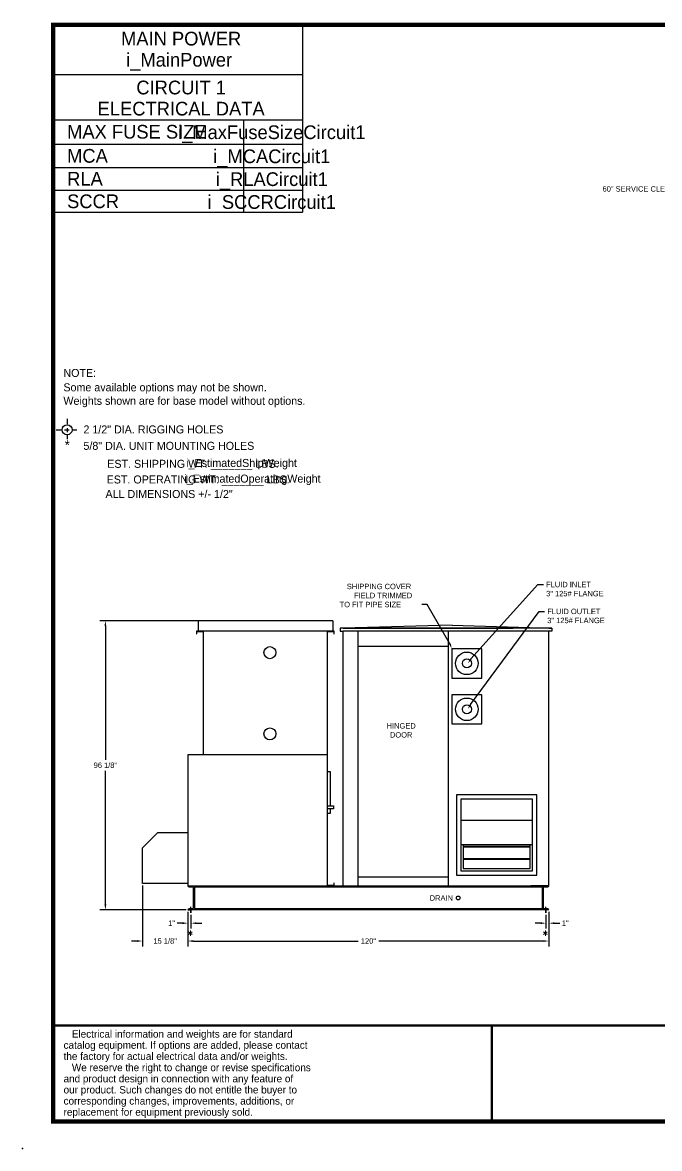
# Model space of a CAD drawing. Header units: inches. Extents: x -260 to 341, y -95 to 285.
# Drawn here: x -259.9 to -48.2, y -94.5 to 279.7 of the extents above; entities that cross this region are included whole.
import ezdxf
from ezdxf.enums import TextEntityAlignment as Align

# ---------------------------------------------------------------- set-up
doc = ezdxf.new("R2010")
doc.units = ezdxf.units.IN
doc.header["$MEASUREMENT"] = 0
doc.layers.get('0').update_dxf_attribs({"color": 10})
doc.layers.get('Defpoints').update_dxf_attribs({"color": 1})
doc.layers.add('C1E', color=1, linetype='Continuous')
doc.styles.add('ROMANS', font='romans.shx', dxfattribs={"height": 0.125})
doc.dimstyles.get("Standard").update_dxf_attribs({"dimscale": 10, "dimtxt": 0.18, "dimasz": 0.18, "dimexe": 0.18, "dimexo": 0.0625, "dimgap": 0.09, "dimtad": 0, "dimtih": 1, "dimtoh": 1, "dimdec": 4, "dimzin": 0, "dimdsep": 46, "dimlunit": 5, "dimtxsty": 'Standard', "dimcen": -0.2, "dimadec": 0, "dimazin": 0, "dimtfac": 1, "dimtdec": 4, "dimtofl": 0, "dimtmove": 0, "dimatfit": 3, "dimfxl": 1, "dimfrac": 2, "dimtolj": 1, "dimtzin": 0, "dimarcsym": 0})

# ---------------------------------------------------------------- blocks, each defined once
blk = doc.blocks.new('*D17')
at = {"color": 0, "lineweight": -2, "ltscale": 5}
for p, q in [((-179.79, 80.89), (-234.14, 80.89)), ((-232.34, 79.09), (-232.34, 34.63)), ((-232.34, -13.43), (-232.34, 31.03)), ((-205.54, -15.23), (-234.14, -15.23))]:
    blk.add_line(p, q, dxfattribs=at)
at = {"color": 0, "ltscale": 5}
for points in [[(-232.64, 79.09), (-232.04, 79.09), (-232.34, 80.89)], [(-232.64, -13.43), (-232.04, -13.43), (-232.34, -15.23)]]:
    blk.add_solid(points, dxfattribs=at)
at = {"layer": 'Defpoints', "color": 0, "ltscale": 5}
for p in [(-179.17, 80.89), (-232.34, -15.23), (-204.92, -15.23)]:
    blk.add_point(p, dxfattribs=at)
at = {"color": 0, "ltscale": 5, "insert": (-232.34, 32.83), "char_height": 1.8, "attachment_point": 5}
blk.add_mtext('\\A1;96 1/8"', dxfattribs=at)

msp = doc.modelspace()

# ---------------------------------------------------------------- linework, layer by layer
at = {"lineweight": 30}
for p, q in [((-245.0728, 147.92795), (-245.0728, 146.16293)), ((-248.72964, 144.35139), (-246.93964, 144.35139)), ((-245.90692, 144.35139), (-244.39757, 144.35139)), ((-245.0728, 144.92346), (-245.0728, 143.58864)), ((-245.0728, 142.63519), (-245.0728, 141.24326)), ((-243.36485, 144.35139), (-241.83557, 144.35139)), ((-103.89098, -85.53619), (-103.89098, -53.64244))]:
    msp.add_line(p, q, dxfattribs=at)
at = {"color": 1, "linetype": 'Continuous'}
for p, q in [((-156.7911, 80.89024), (-201.5411, 80.89024)), ((-201.5411, 80.89024), (-201.5411, 77.39024)), ((-156.7911, 80.89024), (-156.7911, 77.39024)), ((-202.0411, 77.39024), (-202.0411, 76.51024)), ((-199.7911, 77.39024), (-202.0411, 77.39024)), ((-202.0411, 76.51024), (-201.9161, 76.51024)), ((-201.9161, 77.26524), (-199.7911, 77.26524)), ((-201.9161, 76.51024), (-201.9161, 77.26524)), ((-199.7911, 77.39024), (-199.7911, 77.37424)), ((-158.5411, 77.39024), (-199.7911, 77.39024)), ((-158.5411, 77.37424), (-199.7911, 77.37424)), ((-199.7911, 77.26524), (-199.7911, 36.28124)), ((-156.2911, 77.39024), (-158.5411, 77.39024)), ((-158.5411, 77.39024), (-158.5411, 77.37424)), ((-158.5411, 36.28124), (-158.5411, 77.26524)), ((-158.5411, 77.26524), (-156.4161, 77.26524)), ((-156.4161, 77.26524), (-156.4161, 76.51024)), ((-156.4161, 76.51024), (-156.2911, 76.51024)), ((-156.2911, 76.51024), (-156.2911, 77.39024)), ((-189.18202, 36.26524), (-204.9161, 36.26524)), ((-204.9161, 36.26524), (-204.9161, 12.68124)), ((-185.18202, 36.26524), (-199.7911, 36.28124)), ((-199.7751, 36.28124), (-199.7751, 36.26524)), ((-158.5411, 36.28124), (-185.18202, 36.28124)), ((-158.5411, 36.26524), (-185.18202, 36.26524)), ((-158.5571, 36.26524), (-158.5571, 36.28124)), ((-158.5411, -7.10976), (-158.5411, 36.26524)), ((-158.5411, 30.76524), (-157.6661, 30.76524)), ((-157.6661, 30.76524), (-157.6661, 19.39024)), ((-88.9161, 23.01524), (-115.6661, 23.01524)), ((-115.6661, 23.01524), (-115.6661, -3.73476)), ((-88.9161, -3.73476), (-88.9161, 23.01524)), ((-158.5411, 19.39024), (-156.5411, 19.39024)), ((-156.5411, 19.39024), (-156.5411, 18.39024)), ((-90.4161, 21.51524), (-114.1661, 21.51524)), ((-114.1661, 21.51524), (-114.1661, -2.23476)), ((-90.4161, -2.23476), (-90.4161, 21.51524)), ((-156.5411, 18.39024), (-158.5411, 18.39024)), ((-157.6661, 16.76524), (-158.5411, 16.76524)), ((-157.6661, 18.39024), (-157.6661, 16.76524)), ((-204.9161, 12.68124), (-204.9161, 10.51524)), ((-204.9001, 12.68124), (-204.9161, 12.68124)), ((-204.9001, 12.68124), (-204.9001, -7.21876)), ((-220.0411, 5.42424), (-214.9501, 10.51524)), ((-214.9501, 10.51524), (-204.9161, 10.51524)), ((-204.9161, 10.51524), (-204.9161, -6.48476)), ((-220.0411, -6.48476), (-220.0411, 5.42424)), ((-113.38485, 6.40153), (-113.38485, -1.45351)), ((-91.19735, 5.78903), (-113.38485, 5.78903)), ((-113.38485, 5.72653), (-91.19735, 5.72653)), ((-91.19735, -1.45351), (-91.19735, 6.40153)), ((-91.19735, 1.72653), (-113.38485, 1.72653)), ((-113.38485, 1.66403), (-91.19735, 1.66403)), ((-115.6661, -3.73476), (-88.9161, -3.73476)), ((-114.1661, -2.23476), (-90.4161, -2.23476)), ((-113.38485, -1.45351), (-91.19735, -1.45351)), ((-204.9161, -6.48476), (-220.0411, -6.48476)), ((-204.9161, -6.48476), (-204.9161, -7.21876)), ((-204.9001, -7.21876), (-204.9161, -7.21876)), ((-204.9161, -7.21876), (-204.9161, -7.23476)), ((-204.9161, -7.23476), (-156.2911, -7.23476)), ((-156.4161, -7.10976), (-158.5411, -7.10976)), ((-156.2911, -6.35476), (-156.4161, -6.35476)), ((-156.4161, -6.35476), (-156.4161, -7.10976)), ((-156.2911, -7.23476), (-156.2911, -6.35476))]:
    msp.add_line(p, q, dxfattribs=at)
at = {"color": 1, "ltscale": 5}
for p, q in [((-117.1036, 79.39024), (-153.2911, 78.39024)), ((-117.1036, 79.39024), (-83.9161, 78.39024)), ((-153.2911, 78.39024), (-154.2911, 78.39024)), ((-154.2911, 78.39024), (-154.2911, 77.39024)), ((-154.2911, 77.39024), (-153.2911, 77.39024)), ((-153.2911, 78.39024), (-96.76177, 78.39024)), ((-83.9161, 78.39024), (-153.2911, 78.39024)), ((-153.2911, -7.23476), (-153.2911, 77.39024)), ((-83.9161, 77.39024), (-153.2911, 77.39024)), ((-148.2911, -7.23476), (-148.2911, 77.39024)), ((-118.2911, -7.23476), (-118.2911, 77.39024)), ((-84.9161, 78.39024), (-83.9161, 78.39024)), ((-84.9161, -7.23476), (-84.9161, 77.39024)), ((-83.9161, 78.39024), (-83.9161, 77.39024)), ((-148.2911, 72.41501), (-118.2911, 72.41501)), ((-107.2162, 71.55044), (-117.23247, 71.55044)), ((-117.23247, 71.55044), (-117.23247, 61.83131)), ((-107.2162, 61.83131), (-107.2162, 71.55044)), ((-153.2911, -7.23476), (-153.2911, 68.89024)), ((-117.23247, 61.83131), (-107.2162, 61.83131)), ((-107.2162, 56.28801), (-117.23247, 56.28801)), ((-117.23247, 56.28801), (-117.23247, 46.56887)), ((-107.2162, 46.56887), (-107.2162, 56.28801)), ((-117.23247, 46.56887), (-107.2162, 46.56887)), ((-220.0411, -7.10976), (-220.0411, -27.37782)), ((-204.9161, -7.23476), (-84.9161, -7.23476)), ((-204.9161, -7.23476), (-204.9161, -7.23476)), ((-202.6661, -15.23476), (-202.6661, -7.23476)), ((-156.2911, -7.23476), (-153.2911, -7.23476)), ((-153.2911, -7.23476), (-147.2911, -7.23476)), ((-148.2911, -4.23476), (-118.2911, -4.23476)), ((-84.9161, -7.23476), (-90.9161, -7.23476)), ((-87.1661, -7.23476), (-87.1661, -15.23476)), ((-84.9161, -7.23476), (-84.9161, -7.23476)), ((-204.5411, -7.60976), (-203.4161, -7.60976)), ((-203.0411, -14.48476), (-203.0411, -7.98476)), ((-202.6661, -7.60976), (-87.1661, -7.60976)), ((-86.7911, -7.98476), (-86.7911, -14.48476)), ((-86.4161, -7.60976), (-85.2911, -7.60976)), ((-203.4161, -14.85976), (-204.5411, -14.85976)), ((-203.9161, -16.23476), (-203.9161, -14.23476)), ((-87.1661, -14.85976), (-202.6661, -14.85976)), ((-85.2911, -14.85976), (-86.4161, -14.85976)), ((-85.9161, -16.23476), (-85.9161, -14.23476)), ((-84.9161, -15.23476), (-204.9161, -15.23476)), ((-204.9161, -15.23476), (-204.9161, -15.23476)), ((-204.9161, -15.23476), (-203.9161, -15.23476)), ((-204.9161, -15.85976), (-204.9161, -21.43836)), ((-204.9161, -16.48476), (-204.9161, -27.37782)), ((-204.9161, -16.48476), (-204.9161, -27.37782)), ((-203.9161, -15.23476), (-203.9161, -16.23476)), ((-203.9161, -16.85976), (-203.9161, -21.43836)), ((-84.9161, -15.23476), (-85.9161, -15.23476)), ((-85.9161, -15.23476), (-85.9161, -16.23476)), ((-85.9161, -16.85976), (-85.9161, -21.43836)), ((-84.9161, -15.23476), (-84.9161, -15.23476)), ((-84.9161, -15.85976), (-84.9161, -27.37782)), ((-84.9161, -15.85976), (-84.9161, -21.43836)), ((-206.7161, -19.63836), (-208.5161, -19.63836)), ((-202.1161, -19.63836), (-200.3161, -19.63836)), ((-87.7161, -19.63836), (-89.5161, -19.63836)), ((-83.1161, -19.63836), (-81.3161, -19.63836)), ((-221.8411, -25.57782), (-223.6411, -25.57782)), ((-203.1161, -25.57782), (-201.3161, -25.57782)), ((-203.1161, -25.57782), (-148.3661, -25.57782)), ((-86.7161, -25.57782), (-141.4661, -25.57782))]:
    msp.add_line(p, q, dxfattribs=at)
at = {"ltscale": 5}
for p, q in [((-90.4161, 14.51171), (-114.1661, 14.51171)), ((-90.4161, 6.40153), (-114.1661, 6.40153))]:
    msp.add_line(p, q, dxfattribs=at)
at = {"const_width": 1.458}
msp.add_lwpolyline([(-249.69098, -85.53619), (333.50902, -85.53619), (333.50902, 278.96381), (-249.69098, 278.96381), (-249.69098, -85.53619)], dxfattribs=at)
at = {"color": 1, "ltscale": 5}
for points in [[(-110.84272, 68.18022), (-88.56527, 92.90394), (-86.76527, 92.90394)], [(-117.85333, 73.23998), (-125.39649, 86.26677), (-127.19649, 86.26677)], [(-110.94853, 53.07306), (-88.18937, 83.97046), (-86.38937, 83.97046)]]:
    msp.add_lwpolyline(points, dxfattribs=at)
at = {"lineweight": 30, "const_width": 0.729}
for points in [[(-103.02906, -53.64244), (-249.69098, -53.64244)], [(333.50902, -53.64244), (-103.89098, -53.64244), (-103.89098, -85.53619)]]:
    msp.add_lwpolyline(points, dxfattribs=at)
at = {"lineweight": 30}
msp.add_circle((-245.0728, 144.35139), 1.6784, dxfattribs=at)
at = {"color": 1, "linetype": 'Continuous'}
for centre in [(-177.6481, 70.26524), (-177.6481, 43.26524)]:
    msp.add_circle(centre, 2, dxfattribs=at)
at = {"color": 1, "ltscale": 5}
for centre, radius in [((-112.20728, 66.6996), 3.75), ((-112.20728, 66.6996), 1.5), ((-112.20728, 51.43717), 3.75), ((-112.20728, 51.43717), 1.5), ((-115.06979, -11.27279), 0.625)]:
    msp.add_circle(centre, radius, dxfattribs=at)
for centre, start, end in [((-204.5411, -7.23476), 180, 270), ((-85.2911, -7.23476), 270, 360), ((-203.4161, -7.98476), 0, 90), ((-86.4161, -7.98476), 90, 180), ((-204.5411, -15.23476), 90, 180), ((-203.4161, -14.48476), 270, 0), ((-86.4161, -14.48476), 180, 270), ((-85.2911, -15.23476), 0, 90)]:
    msp.add_arc(centre, 0.375, start, end, dxfattribs=at)
msp.add_point((-259.8846, -94.52654))
for points in [[(-117.57175, 73.34346), (-117.23247, 71.55044), (-118.13492, 73.1365)], [(-110.59595, 68.00962), (-111.86632, 66.6996), (-111.08949, 68.35082)], [(-110.69045, 52.92009), (-111.86632, 51.52462), (-111.2066, 53.22602)], [(-206.7161, -19.33836), (-206.7161, -19.93836), (-204.9161, -19.63836)], [(-202.1161, -19.33836), (-202.1161, -19.93836), (-203.9161, -19.63836)], [(-87.7161, -19.33836), (-87.7161, -19.93836), (-85.9161, -19.63836)], [(-83.1161, -19.33836), (-83.1161, -19.93836), (-84.9161, -19.63836)], [(-221.8411, -25.27782), (-221.8411, -25.87782), (-220.0411, -25.57782)], [(-203.1161, -25.27782), (-203.1161, -25.87782), (-204.9161, -25.57782)], [(-203.1161, -25.27782), (-203.1161, -25.87782), (-204.9161, -25.57782)], [(-86.7161, -25.27782), (-86.7161, -25.87782), (-84.9161, -25.57782)]]:
    msp.add_solid(points, dxfattribs=at)
at = {"layer": 'C1E', "lineweight": 30}
for p, q in [((-166.81423, 278.96381), (-166.81423, 216.62567)), ((-166.81423, 262.27423), (-249.69098, 262.27423)), ((-166.81423, 247.24551), (-249.23614, 247.24551)), ((-186.43977, 247.24551), (-186.43977, 216.62567)), ((-249.25951, 239.288), (-166.81423, 239.288)), ((-249.44458, 231.50088), (-166.81423, 231.50088)), ((-249.82728, 223.92424), (-166.81423, 223.92424)), ((-249.81442, 216.62567), (-166.81423, 216.62567))]:
    msp.add_line(p, q, dxfattribs=at)

# ---------------------------------------------------------------- texts
at = {"color": 1}
for s, p in [('60" SERVICE CLEARANCE', (-67.10894, 223.49672)), ('FLUID INLET', (-85.86527, 92.00394)), ('SHIPPING COVER', (-152.09649, 91.36677)), ('FIELD TRIMMED', (-149.69649, 88.36677)), ('3" 125# FLANGE', (-85.86527, 89.00394)), ('TO FIT PIPE SIZE', (-154.49649, 85.36677)), ('FLUID OUTLET', (-85.48937, 83.07046)), ('3" 125# FLANGE', (-85.48937, 80.07046))]:
    msp.add_text(s, height=1.8, dxfattribs=at).set_placement(p)
at = {"lineweight": 30}
for s, height, p in [('NOTE:', 2.659392, (-246.29503, 161.89186)), ('Some available options may not be shown.', 2.659392, (-246.29503, 157.11863)), ('Weights shown are for base model without options.', 2.659392, (-246.29503, 152.63469)), ('2 1/2" DIA. RIGGING HOLES', 2.659392, (-239.6373, 143.12602)), ('5/8" DIA. UNIT MOUNTING HOLES', 2.659392, (-239.6373, 137.67122)), ('   Electrical information and weights are for standard', 2.4672094, (-246.23193, -57.69078)), ('catalog equipment. If options are added, please contact', 2.4672094, (-246.23193, -61.3916)), ('the factory for actual electrical data and/or weights.', 2.4672094, (-246.23193, -65.09241)), ('   We reserve the right to change or revise specifications', 2.4672094, (-246.23193, -68.83989)), ('and product design in connection with any feature of', 2.4672094, (-246.23193, -72.54071)), ('our product. Such changes do not entitle the buyer to', 2.4672094, (-246.23193, -76.24152)), ('corresponding changes, improvements, additions, or ', 2.4672094, (-246.23193, -79.94234)), ('replacement for equipment previously sold.', 2.4672094, (-246.23193, -83.64315))]:
    msp.add_text(s, height=height, dxfattribs=at).set_placement(p)
for s, height, p in [('*', 3.27288, (-245.00374, 137.62516)), ('i_EstimatedShipWeight', 2.6624441, (-187.09083, 131.9856)), ('EST. SHIPPING WT. _______ LBS.', 2.659392, (-203.25475, 131.69509)), ('EST. OPERATING WT. _______ LBS.', 2.659392, (-201.48888, 126.49314)), ('i_EstimatedOperatingWeight', 2.659392, (-183.45196, 126.78365)), ('ALL DIMENSIONS +/- 1/2"', 2.659392, (-211.17238, 121.6668))]:
    msp.add_text(s, height=height, dxfattribs=at).set_placement(p, align=Align.CENTER)
at = {"color": 1, "style": 'ROMANS'}
for p in [(-205.12629, -25.09663), (-87.12629, -25.09663)]:
    msp.add_text('*', height=2.99066, dxfattribs=at).set_placement(p)
at = {"color": 1, "ltscale": 5, "char_height": 1.8}
for s, insert, attachment_point in [('HINGED\\PDOOR', (-134.03637, 44.42833), 5), ('DRAIN', (-116.82484, -12.17384), 9), ('\\A1;1"', (-210.3161, -19.63836), 5), ('\\A1;1"', (-79.5161, -19.63836), 5), ('\\A1;15 1/8"', (-212.4786, -25.57782), 5), ('\\A1;120"', (-144.9161, -25.57782), 5)]:
    msp.add_mtext(s, dxfattribs=dict(at, insert=insert, attachment_point=attachment_point))
at = {"layer": 'C1E', "lineweight": 30}
for s, p in [('MAIN POWER', (-207.16648, 272.05752)), ('i_MainPower', (-207.83174, 265.03456)), ('CIRCUIT 1', (-207.16648, 255.81609)), ('ELECTRICAL DATA', (-207.16648, 248.79313)), ('i_MaxFuseSizeCircuit1', (-177.04221, 240.95177)), ('i_MCACircuit1', (-177.04221, 232.94943)), ('i_RLACircuit1', (-177.04221, 225.35568)), ('i_SCCRCircuit1', (-177.04221, 217.76193))]:
    msp.add_text(s, height=4.55625, dxfattribs=at).set_placement(p, align=Align.CENTER)
for s, p in [('MAX FUSE SIZE', (-245.06623, 241.10542)), ('MCA', (-245.06623, 233.10308)), ('RLA', (-245.06623, 225.50933)), ('SCCR', (-245.06623, 217.99466))]:
    msp.add_text(s, height=4.55625, dxfattribs=at).set_placement(p)

# ---------------------------------------------------------------- dimensions: what is measured, and where the dimension line sits
at = {"ltscale": 5}
dim = msp.add_linear_dim(base=(-232.34163, -15.23476), p1=(-179.1661, 80.89024), p2=(-204.9161, -15.23476), angle=90, dimstyle='Standard', override={"dimpost": '"'}, dxfattribs=at)
dim.commit()
dim.dimension.update_dxf_attribs({"geometry": '*D17', "text_midpoint": (-232.34163, 32.82774)})

doc.saveas('drawing.dxf')
